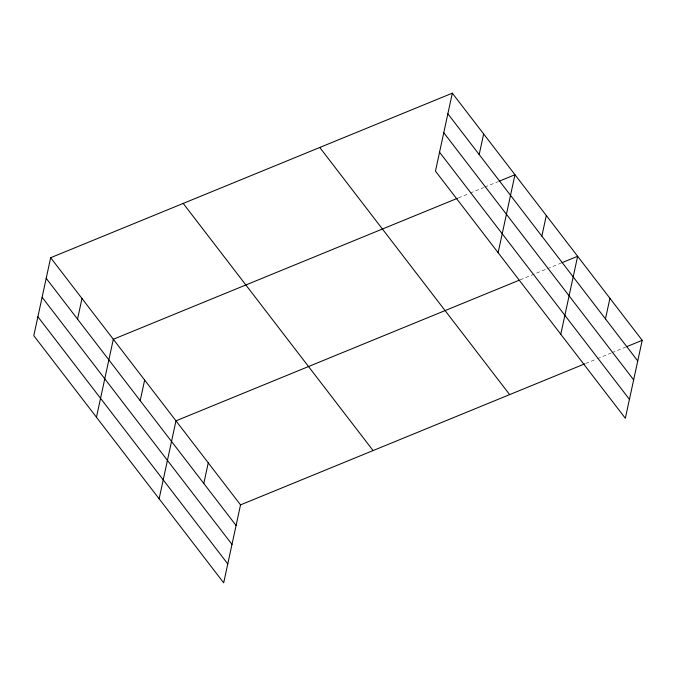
<?xml version="1.0" encoding="UTF-8"?>
<svg xmlns="http://www.w3.org/2000/svg" width="676" height="676" viewBox="0 0 676 676"><rect width="100%" height="100%" fill="white"/><g stroke="black" fill="none" stroke-linecap="round" stroke-linejoin="round"><path stroke-width="0.51" stroke-dasharray="3.38 2.54" d="M458.455 197.882L469.169 193.488M470.15 193.091L483.788 187.506M484.768 187.1L498.406 181.514M520.14 279.847L546.453 269.065M547.425 268.668L561.072 263.074M585.669 363.477L596.393 359.083M597.364 358.686L611.011 353.092M611.983 352.695L625.63 347.109"/><path stroke-width="1.01" d="M50.658 257.717L33.8 335.685L223.68 582.83L240.538 504.871L50.658 257.717L452.32 93.17L642.2 340.315L625.342 418.283L435.462 171.129L452.32 93.17M77.529 319.106L81.99 298.496M96.465 417.244L113.314 339.276L457.475 198.279M140.194 400.665L144.647 380.056M159.122 498.803L175.98 420.835L519.16 280.244M203.806 483.467L208.259 462.849M479.191 154.559L483.644 133.949M498.119 252.689L514.977 174.729L499.387 181.117M541.856 236.118L546.309 215.509M560.784 334.248L577.642 256.288L562.043 262.677M605.468 318.911L609.921 298.302M240.538 504.871L584.698 363.874M626.61 346.704L642.2 340.315M447.858 113.779L637.747 360.925M443.769 132.707L633.649 379.853M439.552 152.201L629.432 399.355M319.773 147.469L509.653 394.623M183.204 203.417L373.084 450.571M46.205 278.326L236.085 525.48M42.106 297.254L231.995 544.408M37.89 316.757L227.778 563.911"/></g></svg>
